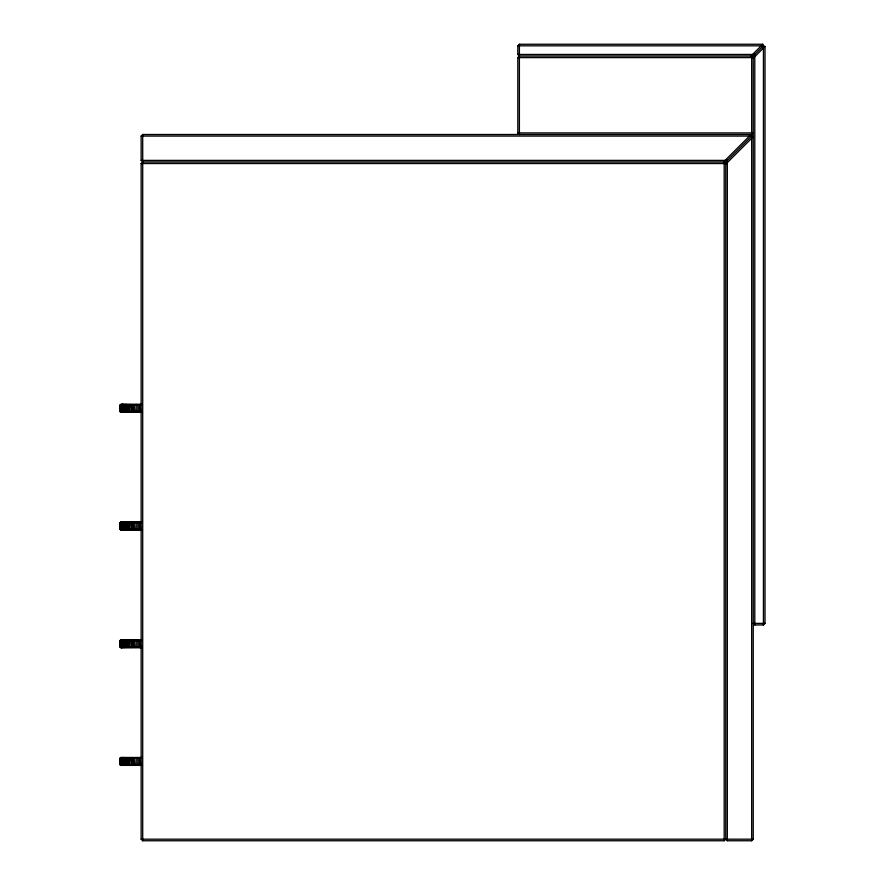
<?xml version="1.0" encoding="UTF-8"?>
<svg xmlns="http://www.w3.org/2000/svg" width="885" height="885" viewBox="0 0 885 885"><rect width="100%" height="100%" fill="white"/><g stroke="black" fill="none" stroke-linecap="round" stroke-linejoin="round"><path stroke-width="1.33" d="M517.813 45.821L519.384 44.25L762.781 44.25L763.434 45.821L754.794 54.45L753.235 58.244L765.005 46.474L763.434 45.821L517.813 45.821L517.813 54.45L519.384 56.02L751.664 56.02L753.235 57.591L753.235 839.179L751.664 840.75L727.337 840.75L725.766 839.179L725.766 163.526L724.195 161.955L142.706 161.955L141.146 163.526L141.146 839.179L142.706 840.75L724.195 840.75L725.766 839.179M727.337 840.75L727.337 160.395L723.543 161.955L751.011 134.498L751.664 136.069L727.337 160.395L725.766 164.179L753.235 136.71L751.664 136.069L141.146 136.069L141.146 160.395L142.706 161.955M139.764 404.401L139.764 412.244M139.266 522.891L139.764 522.106L139.764 529.96M139.764 639.822L139.764 647.665M139.266 758.312L139.764 757.527L139.764 765.37M138.248 404.401L138.248 412.244M138.248 522.106L138.248 529.96M138.248 639.822L138.248 647.665M138.248 757.527L138.248 765.37M136.777 404.401L136.777 412.244M136.777 522.106L136.777 529.96M136.777 639.822L136.777 647.665M136.246 758.312L136.777 757.527L136.777 765.37M135.372 404.401L134.808 405.186L135.372 412.244M135.372 522.106L134.808 522.891L135.372 529.96M135.372 639.822L134.808 640.607L135.372 647.665M135.372 757.527L134.808 758.312L135.372 765.37M134.011 404.401L133.425 405.186L134.011 412.244M134.011 522.106L133.425 522.891L134.011 529.96M134.011 639.822L133.425 640.607L134.011 647.665M134.011 757.527L133.425 758.312L134.011 765.37M132.706 404.401L132.108 405.186L132.706 412.244M132.706 522.106L132.108 522.891L132.706 529.96M132.706 639.822L132.108 640.607L132.706 647.665M132.706 757.527L132.108 758.312L132.706 765.37M130.283 404.401L129.653 405.186L129.653 411.459L130.283 412.244M130.283 522.106L129.653 522.891L129.653 529.175L130.283 529.96M130.283 639.822L129.653 640.607L129.653 646.88L130.283 647.665M130.283 757.527L129.653 758.312L129.653 764.585L130.283 765.37M129.166 404.401L128.513 405.186L128.513 411.459L129.166 412.244M129.166 522.106L128.513 522.891L128.513 529.175L129.166 529.96M129.166 639.822L128.513 640.607L128.513 646.88L129.166 647.665M129.166 757.527L128.513 758.312L128.513 764.585L129.166 765.37M128.115 412.244L127.44 411.459L127.44 405.186L128.115 404.401M128.115 529.96L127.44 529.175L127.44 522.891L128.115 522.106M128.115 647.665L127.44 646.88L127.44 640.607L128.115 639.822M128.115 765.37L127.44 764.585L127.44 758.312L128.115 757.527M127.13 404.401L126.433 405.186L126.444 411.459L127.13 412.244M127.13 522.106L126.433 522.891L126.444 529.175L127.13 529.96M127.13 639.822L126.433 640.607L126.444 646.88L127.13 647.665M127.13 757.527L126.433 758.312L126.444 764.585L127.13 765.37M126.201 404.401L125.504 405.186L125.504 411.459L126.201 412.244M126.201 522.106L125.504 522.891L125.504 529.175L126.201 529.96M126.201 639.822L125.504 640.607L125.504 646.88L126.201 647.665M126.201 757.527L125.504 758.312L125.504 764.585L126.201 765.37M125.349 412.244L124.641 411.459L124.641 405.186L125.349 404.401L126.024 405.186M124.641 405.186L125.349 404.401M124.564 404.401L123.845 405.186L123.845 411.459L124.575 412.244M124.564 522.106L123.845 522.891L123.845 529.175L124.575 529.96M124.564 639.822L123.845 640.607L123.845 646.88L124.575 647.665M124.564 757.527L123.845 758.312L123.845 764.585L124.575 765.37M123.856 404.401L123.115 405.186L123.115 411.459L123.856 412.244M123.856 529.96L123.115 529.175L123.115 522.891L123.856 522.106M123.856 647.665L123.115 646.88L123.115 640.607L123.856 639.822M123.856 765.37L123.115 764.585L123.115 758.312L123.856 757.527M122.152 404.401L121.389 405.186L121.389 411.459L122.152 412.244M122.152 522.106L121.389 522.891L121.389 529.175L122.152 529.96M122.152 639.822L121.389 640.607L121.389 646.88L122.152 647.665M122.152 757.527L121.389 758.312L121.389 764.585L122.152 765.37M121.743 404.401L120.968 405.186L120.968 411.459L121.743 412.244M121.743 522.106L120.968 522.891L120.968 529.175L121.743 529.96M121.743 639.822L120.968 640.607L120.968 646.88L121.743 647.665M121.743 757.527L120.968 758.312L120.968 764.585L121.743 765.37M121.4 404.401L120.626 405.186L120.626 411.459L121.4 412.244M121.4 522.106L120.626 522.891L120.614 529.175L121.4 529.96M121.4 639.822L120.626 640.607L120.614 646.88L121.4 647.665M121.4 757.527L120.626 758.312L120.626 764.585L121.4 765.37M121.123 404.401L120.349 405.186L120.349 411.459L121.123 412.244M121.123 522.106L120.349 522.891L120.349 529.175L121.123 529.96M121.123 639.822L120.349 640.607L120.349 646.88L121.123 647.665M121.123 757.527L120.349 758.312L120.349 764.585L121.123 765.37M120.935 404.401L120.15 405.186L120.15 411.459L120.935 412.244M120.935 522.106L120.15 522.891L120.15 529.175L120.935 529.96M120.935 639.822L120.15 640.607L120.15 646.88M120.935 757.527L120.15 758.312L120.15 764.585M141.146 136.069L142.706 134.498L751.664 134.498L753.235 132.927L517.813 132.927L517.813 57.591L519.384 56.02M141.611 412.244L120.78 412.244L119.995 411.459L120.039 405.186L120.78 404.401L141.611 404.401M120.825 522.106L120.039 522.891L119.995 529.175L120.78 529.96L141.611 529.96M141.611 647.665L120.78 647.665L119.995 646.88L120.039 640.607L120.78 639.822L141.611 639.822M762.781 44.25L751.011 56.02L754.794 54.45L754.794 624.954L763.434 624.954L765.005 623.383L765.005 46.474M120.825 757.527L120.039 758.312L120.039 764.585L120.78 765.37L141.611 765.37M517.813 54.45L754.794 54.45M517.813 57.591L753.235 57.591M141.146 160.395L727.337 160.395M141.146 163.526L725.766 163.526M119.995 405.186L141.29 405.186L140.671 404.401L140.184 405.186L140.671 412.244L141.29 411.459L119.995 411.459L120.825 412.244M141.611 522.106L120.78 522.106L119.995 522.891L141.29 522.891L140.671 522.106L140.184 522.891L140.671 529.96L141.29 529.175L119.995 529.175L120.825 529.96M765.005 623.383L753.235 623.383L754.794 624.954M119.995 640.607L141.29 640.607L140.671 639.822L140.184 640.607L140.671 647.665L141.29 646.88L119.995 646.88L120.935 647.665M141.611 757.527L120.78 757.527L119.995 758.312L141.29 758.312L140.671 757.527L140.184 758.312L140.671 765.37L141.29 764.585L119.995 764.585L120.935 765.37M141.146 839.179L753.235 839.179M517.813 132.927L519.384 134.498L519.384 44.25M122.307 404.401L123.092 405.186L122.34 404.401M122.307 522.106L123.092 522.891M122.307 639.822L123.092 640.607M122.307 757.527L123.092 758.312M122.451 404.401L123.236 405.186M122.34 522.106L123.236 522.891M122.34 639.822L123.236 640.607M122.34 757.527L123.236 758.312M123.424 405.186L122.639 404.401L121.898 405.186L121.898 411.459L122.65 412.244M123.424 522.891L122.639 522.106L121.898 522.891L121.898 529.175L122.65 529.96M123.424 640.607L122.639 639.822L121.898 640.607L121.898 646.88L122.65 647.665M123.424 758.312L122.639 757.527L121.898 758.312L121.898 764.585L122.65 765.37M122.904 404.401L123.679 405.186M122.904 522.106L123.679 522.891M122.904 639.822L123.679 640.607M122.904 757.527L123.679 758.312M124 405.186L123.236 404.401L122.473 405.186L122.473 411.459L123.214 412.244M124 522.891L123.236 522.106L122.473 522.891L122.473 529.175L123.214 529.96M124 640.607L123.236 639.822L122.473 640.607L122.473 646.88L123.214 647.665M124 758.312L123.236 757.527L122.473 758.312L122.473 764.585L123.214 765.37M123.635 404.401L124.409 405.186M123.635 522.106L124.409 522.891M123.635 639.822L124.409 640.607M123.635 757.527L124.409 758.312M124.121 404.401L124.873 405.186M124.121 522.106L124.873 522.891M124.121 639.822L124.873 640.607M124.121 757.527L124.873 758.312M124.663 404.401L125.416 405.186M124.663 522.106L125.416 522.891M124.663 639.822L125.416 640.607M124.663 757.527L125.416 758.312M126.024 522.891L125.294 522.106L124.641 522.891L124.641 529.175L125.349 529.96M126.024 640.607L125.294 639.822L124.641 640.607L124.641 646.88L125.349 647.665M126.024 758.312L125.294 757.527L124.641 758.312L124.641 764.585L125.349 765.37M125.98 404.401L126.71 405.186M125.98 522.106L126.71 522.891M125.98 639.822L126.71 640.607M125.98 757.527L126.71 758.312M126.743 404.401L127.451 405.186M126.743 522.106L127.451 522.891M126.743 639.822L127.451 640.607M126.743 757.527L127.451 758.312M127.573 404.401L128.27 405.186M127.573 522.106L128.27 522.891M127.573 639.822L128.27 640.607M127.573 757.527L128.27 758.312M128.458 404.401L129.155 405.186M128.458 522.106L129.155 522.891M128.458 639.822L129.155 640.607M128.458 757.527L129.155 758.312M129.42 404.401L130.095 405.186M129.42 522.106L130.095 522.891M129.42 639.822L130.095 640.607M129.42 757.527L130.095 758.312M130.449 404.401L131.102 405.186M130.449 522.106L131.102 522.891M130.449 639.822L131.102 640.607M130.449 757.527L131.102 758.312M132.164 405.186L131.533 404.401L130.847 405.186L131.467 412.244M132.164 522.891L131.533 522.106L130.847 522.891L131.467 529.96M132.164 640.607L131.533 639.822L130.847 640.607L131.467 647.665M132.164 758.312L131.533 757.527L130.847 758.312L131.467 765.37M132.673 404.401L133.292 405.186M132.673 522.106L133.292 522.891M132.673 639.822L133.292 640.607M132.673 757.527L133.292 758.312M133.878 404.401L134.487 405.186M133.878 522.106L134.487 522.891M133.878 639.822L134.487 640.607M133.878 757.527L134.487 758.312M135.139 404.401L135.726 405.186M135.139 522.106L135.726 522.891M135.139 639.822L135.726 640.607M135.139 757.527L135.726 758.312M136.456 404.401L137.02 405.186M136.456 522.106L137.02 522.891M136.456 639.822L137.02 640.607M136.456 757.527L137.02 758.312M137.828 404.401L138.37 405.186M137.828 522.106L138.37 522.891M137.828 639.822L138.37 640.607M137.828 757.527L138.37 758.312M139.255 404.401L139.775 405.186M139.255 522.106L139.775 522.891M139.255 639.822L139.775 640.607M139.255 757.527L139.775 758.312M140.726 404.401L141.213 405.186M140.726 522.106L141.213 522.891M140.726 639.822L141.213 640.607M140.726 757.527L141.213 758.312M763.434 45.821L763.434 624.954M751.664 56.02L751.664 134.498M751.664 136.069L751.664 840.75M724.195 161.955L724.195 840.75M142.706 134.498L142.706 840.75"/></g></svg>
